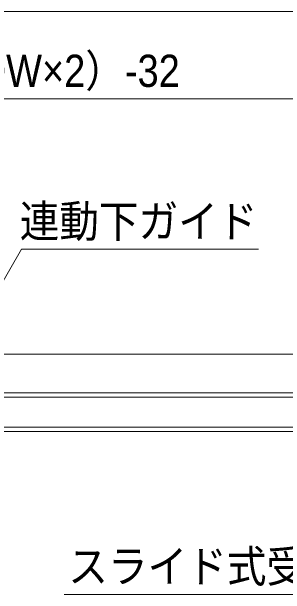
# Model space of a CAD drawing. Units: millimetres, scale not verified. Extents: x -6062 to 6062, y -3045 to 3045.
# Drawn here: x -2167 to -1856, y 1061 to 1723 of the extents above; entities that cross this region are included whole.
import ezdxf
from ezdxf.enums import TextEntityAlignment as Align

# ---------------------------------------------------------------- set-up
doc = ezdxf.new("R2010")
doc.units = ezdxf.units.MM
doc.header["$LTSCALE"] = 20
for name, color, linetype, lineweight in [('0-0_2寸法-3', 7, 'Continuous', 15), ('0-1_2寸法-1', 7, 'Continuous', 15), ('0-6_3一般', 7, 'Continuous', 15)]:
    doc.layers.add(name, color=color, linetype=linetype, lineweight=lineweight)
doc.styles.add('ＭＳ Ｐゴシック', font='')
doc.styles.get('ＭＳ Ｐゴシック').set_extended_font_data('MS PGothic')

# ---------------------------------------------------------------- blocks, each defined once
blk = doc.blocks.new('グループ-5')
at = {"layer": '0-6_3一般'}
for p, q in [((-41990, 25796.9), (7030, 25796.9)), ((-41990, 25796.9), (7030, 25796.9)), ((-41990, 24916.9), (7030, 24916.9))]:
    blk.add_line(p, q, dxfattribs=at)
blk.add_lwpolyline([(-41990, 25796.9), (-41990, 26676.9), (7030, 26676.9), (7030, 25796.9)], dxfattribs=at)
blk.add_lwpolyline([(6722, 25016.9), (-9202, 25016.9), (-9202, 25696.9), (6722, 25696.9)], close=True, dxfattribs=at)

msp = doc.modelspace()

# ---------------------------------------------------------------- linework, layer by layer
at = {"layer": '0-0_2寸法-3'}
for points in [[(-2247.5, 1293.84), (-2155.7, 1452.84), (-1886.38, 1452.84)], [(-1589.98, 1256.36), (-1702.86, 1060.84), (-2107.23, 1060.84)]]:
    msp.add_lwpolyline(points, dxfattribs=at)
at = {"layer": '0-1_2寸法-1'}
for p, q in [((-3874.29, 1722.84), (-1447.71, 1722.84)), ((-1448.21, 1623.85), (-3046.79, 1623.85))]:
    msp.add_line(p, q, dxfattribs=at)

# ---------------------------------------------------------------- block references
at = {"layer": '0-6_3一般', "xscale": 0.05, "yscale": 0.05}
msp.add_blockref('グループ-5', (-1787.5, 0), dxfattribs=at)

# ---------------------------------------------------------------- texts
at = {"layer": '0-0_2寸法-3', "style": 'ＭＳ Ｐゴシック', "width": 0.9}
for s, height, p in [('連動下ガイド', 36.66, (-2157.8, 1455.39)), ('スライド式受け金具', 36.69, (-2102.65, 1063.39))]:
    msp.add_text(s, height=height, dxfattribs=at).set_placement(p, align=Align.BOTTOM_LEFT)
at = {"layer": '0-1_2寸法-1', "style": 'ＭＳ Ｐゴシック', "width": 0.9}
msp.add_text('有効開口幅\u3000（DW×2）-32', height=36.66, dxfattribs=at).set_placement((-2519.46, 1626.3), align=Align.BOTTOM_LEFT)

doc.saveas('drawing.dxf')
